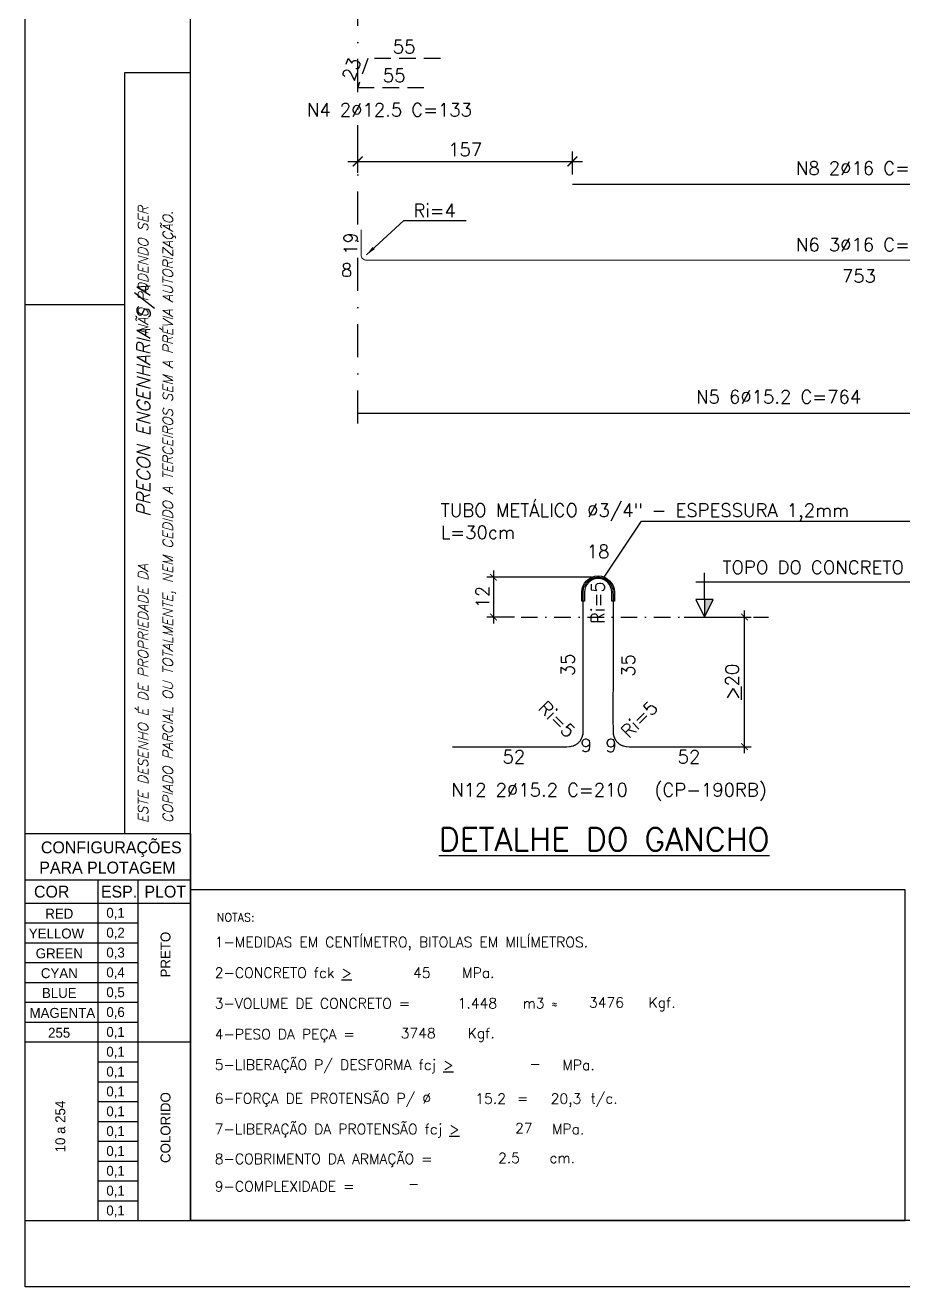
# Model space of a CAD drawing. Header units: centimetres. Extents: x 1658 to 6058, y 7825 to 9310.
# Drawn here: x 3958 to 4622, y 7825 to 8778 of the extents above; entities that cross this region are included whole.
import ezdxf
from ezdxf.enums import TextEntityAlignment as Align

# ---------------------------------------------------------------- set-up
doc = ezdxf.new("R2010")
doc.units = ezdxf.units.CM
doc.header["$LTSCALE"] = 50
doc.header["$MEASUREMENT"] = 0
doc.header["$PDMODE"] = 67
doc.linetypes.add('DASHDOT', pattern=[1, 0.5, -0.25, 0, -0.25])
doc.linetypes.add('HIDDEN', pattern=[0.375, 0.25, -0.125])
for name, color, linetype in [('COTAS-PRECON', 1, 'Continuous'), ('FERROS-PRECON', 4, 'Continuous'), ('FORMATO-PRECON', 2, 'Continuous'), ('HACHURAS-PRECON', 1, 'Continuous'), ('LINHA CENTRO-PRECON', 1, 'DASHDOT'), ('LINHA-01-PRECON', 1, 'Continuous'), ('LINHA-04-PRECON', 4, 'Continuous'), ('LINHA-05-PRECON', 5, 'Continuous'), ('NOTAS-PRECON', 2, 'Continuous'), ('X1', 2, 'Continuous')]:
    doc.layers.add(name, color=color, linetype=linetype)
doc.layers.add('EP - 4', color=4, linetype='Continuous', lineweight=13)
doc.styles.add('PRECON-ROMANS', font='romans.shx')
doc.styles.add('R-80C-100', font='simplex.shx', dxfattribs={"height": 20})
doc.styles.add('R-80C-50', font='simplex.shx', dxfattribs={"height": 10})
doc.styles.add('R060', font='ACENT.shx', dxfattribs={"height": 75})
doc.styles.add('ROMANS', font='ROMANS.SHX', dxfattribs={"oblique": 15, "height": 3})
doc.styles.get("Standard").update_dxf_attribs({"font": 'romans.shx'})
doc.dimstyles.new('ESC-0050', dxfattribs={"dimscale": 5, "dimtxt": 10, "dimasz": 1.5, "dimexe": 1.1, "dimexo": 2, "dimgap": 0.8, "dimtad": 1, "dimdec": 1, "dimzin": 12, "dimdsep": 46, "dimtxsty": 'R-80C-50', "dimblk": 'ARCHTICK', "dimcen": 2.5, "dimdle": 1.1, "dimclrd": 1, "dimclre": 1, "dimclrt": 3, "dimaunit": 1, "dimadec": 3, "dimazin": 0, "dimtfac": 1, "dimtdec": 1, "dimtmove": 0, "dimatfit": 3, "dimfxl": 1, "dimtolj": 1, "dimtzin": 0, "dimarcsym": 0})
doc.dimstyles.new('ESC50-25', dxfattribs={"dimscale": 50, "dimtxt": 0.2, "dimasz": 0.1, "dimexe": 0.1, "dimexo": 0.1, "dimgap": 0.065, "dimtad": 1, "dimdec": 1, "dimlfac": 0.5, "dimzin": 12, "dimdsep": 46, "dimtxsty": 'Standard', "dimblk": 'ARCHTICK', "dimcen": 0.09, "dimdle": 0.1, "dimclrd": 256, "dimclre": 256, "dimclrt": 2, "dimaunit": 1, "dimazin": 0, "dimtfac": 1, "dimtdec": 1, "dimtix": 1, "dimtmove": 1, "dimatfit": 3, "dimfxl": 1, "dimtolj": 1, "dimtzin": 0, "dimlwd": -1, "dimlwe": -1, "dimarcsym": 0})
doc.dimstyles.new('ESC50-50', dxfattribs={"dimscale": 50, "dimtxt": 0.2, "dimasz": 0.15, "dimexe": 0.15, "dimexo": 0.15, "dimgap": 0.08, "dimtad": 1, "dimdec": 1, "dimzin": 12, "dimdsep": 46, "dimtxsty": 'Standard', "dimblk": 'ARCHTICK', "dimcen": 0.09, "dimdle": 0.15, "dimclrd": 256, "dimclre": 256, "dimclrt": 2, "dimazin": 3, "dimtfac": 1, "dimtdec": 1, "dimtix": 1, "dimtmove": 2, "dimatfit": 2, "dimfxl": 0.15, "dimtolj": 1, "dimtzin": 0, "dimarcsym": 0})

# ---------------------------------------------------------------- blocks, each defined once
blk = doc.blocks.new('A$C0AF02B9D')
at = {"layer": 'FORMATO-PRECON', "color": 1}
for p, q in [((0, 585), (250, 585)), ((0, 0), (0, 585)), ((250, 585), (250, 0)), ((0, 480), (250, 480)), ((0, 450), (170.7, 450)), ((0, 420), (170.7, 420)), ((0, 390), (170.7, 390)), ((0, 360), (170.7, 360)), ((0, 330), (170.7, 330)), ((0, 300), (170.7, 300)), ((110.1, 240), (170.7, 240)), ((110.1, 210), (170.7, 210)), ((110.1, 180), (170.7, 180)), ((110.1, 150), (170.7, 150)), ((110.1, 150), (170.7, 150)), ((110.1, 120), (170.7, 120)), ((110.1, 120), (170.7, 120)), ((110.1, 90), (170.7, 90)), ((110.1, 90), (170.7, 90)), ((110.1, 60), (170.7, 60)), ((110.1, 60), (170.7, 60)), ((110.1, 30), (170.7, 30)), ((110.1, 30), (170.7, 30)), ((0, 0), (250, 0)), ((110.1, 0), (170.7, 0)), ((110.1, 0), (170.7, 0)), ((110.1, 0), (170.7, 0))]:
    blk.add_line(p, q, dxfattribs=at)
at = {"layer": 'FORMATO-PRECON'}
for p, q in [((0, 515), (250, 515)), ((110.1, 0), (110.1, 515)), ((170.7, 0), (170.7, 515)), ((0, 270), (250, 270))]:
    blk.add_line(p, q, dxfattribs=at)
at = {"layer": 'FORMATO-PRECON', "style": 'R060'}
for s, p in [('CONFIGURAÇÕES ', (133.4, 563.9)), ('PARA PLOTAGEM', (124.3, 533.7)), ('COR', (40, 497.3)), ('ESP.', (141.8, 497.3)), ('PLOT', (211.6, 497.3))]:
    blk.add_text(s, height=18, dxfattribs=at).set_placement(p, align=Align.MIDDLE)
at = {"layer": 'FORMATO-PRECON', "color": 1, "style": 'R060'}
for s, p in [('RED', (51.5, 464)), ('0,1', (136.5, 464)), ('YELLOW', (47.2, 434)), ('0,2', (136.5, 434)), ('GREEN', (51.5, 404)), ('0,3', (136.5, 404)), ('CYAN', (51.5, 374)), ('0,4', (136.5, 374)), ('BLUE', (51.5, 344)), ('0,5', (136.5, 344)), ('MAGENTA', (56.1, 314)), ('0,6', (136.5, 314)), ('255', (51.3, 284)), ('0,1', (136.5, 284)), ('0,1', (136.5, 254)), ('0,1', (136.5, 224)), ('0,1', (136.5, 194)), ('0,1', (136.5, 164)), ('0,1', (136.5, 134)), ('0,1', (136.5, 104)), ('0,1', (136.5, 74)), ('0,1', (136.5, 44)), ('0,1', (136.5, 14))]:
    blk.add_text(s, height=15, dxfattribs=at).set_placement(p, align=Align.MIDDLE)
for s, p in [('PRETO', (212, 402.1)), ('COLORIDO', (212, 140.6)), ('10 a 254', (53, 142.2))]:
    blk.add_text(s, height=15, rotation=90, dxfattribs=at).set_placement(p, align=Align.MIDDLE)
blk = doc.blocks.new('A$C432D58B7')
at = {"layer": 'LINHA-01-PRECON'}
blk.add_blockref('A$C0AF02B9D', (0, 0), dxfattribs=at)
blk = doc.blocks.new('A$C550964AD')
at = {"layer": 'LINHA-01-PRECON'}
blk.add_blockref('A$C432D58B7', (0, 0), dxfattribs=at)
blk = doc.blocks.new('A$C12EB5E76')
at = {"layer": 'FORMATO-PRECON', "color": 6}
blk.add_line((35.3, 3089.3), (35.3, 1939.3), dxfattribs=at)
at = {"layer": 'FORMATO-PRECON'}
for points in [[(-114.7, 1254.3), (-114.7, 4224.3), (4085.3, 4224.3), (4085.3, 1254.3)], [(135.3, 1939.3), (135.3, 3089.3), (35.3, 3089.3), (35.3, 1939.3)]]:
    blk.add_lwpolyline(points, close=True, dxfattribs=at)
at = {"layer": 'FORMATO-PRECON', "color": 6}
blk.add_lwpolyline([(135.3, 1354.3), (135.3, 4124.3), (3985.3, 4124.3), (3985.3, 1354.3)], close=True, dxfattribs=at)
at = {"layer": 'FORMATO-PRECON'}
blk.add_lwpolyline([(-114.7, 2739.3), (35.3, 2739.3)], dxfattribs=at)
at = {"layer": 'LINHA-05-PRECON'}
blk.add_blockref('A$C550964AD', (-114.7, 1354.3), dxfattribs=at)
at = {"layer": 'FORMATO-PRECON', "style": 'ROMANS', "oblique": 15}
for s, p in [('ESTE DESENHO É DE PROPRIEDADE DA                            NÃO PODENDO SER', (70.9, 1955.1)), ('COPIADO PARCIAL OU TOTALMENTE, NEM CEDIDO A TERCEIROS SEM A PRÉVIA AUTORIZAÇÃO.', (108.3, 1955.1))]:
    blk.add_text(s, height=15, rotation=90, dxfattribs=at).set_placement(p)
at = {"layer": 'FORMATO-PRECON', "color": 3, "style": 'ROMANS', "oblique": 15}
blk.add_text('PRECON ENGENHARIA S/A', height=20, rotation=90, dxfattribs=at).set_placement((74, 2418.3))
blk = doc.blocks.new('NOTAS')
at = {"layer": 'NOTAS-PRECON', "color": 3, "style": 'ROMANS'}
blk.add_text('NOTAS:', height=11.93, dxfattribs=at).set_placement((9112.7, 411.6))
at = {"layer": 'NOTAS-PRECON', "style": 'ROMANS'}
for s, height, p in [('1-MEDIDAS EM CENTÍMETRO, BITOLAS EM MILÍMETROS. ', 14.918, (9109.9, 374)), ('2-CONCRETO fck %%U>%%U ', 14.918, (9109.9, 329.3)), ('3-VOLUME DE CONCRETO =', 14.918, (9109.9, 284.5)), ('≈ ', 14.92, (9601.3, 284.5)), ('4-PESO DA PEÇA =', 14.918, (9109.9, 239.7)), ('5-LIBERAÇÃO P/ DESFORMA fcj %%U>', 14.918, (9109.9, 195)), ('6-FORÇA DE PROTENSÃO P/ %%C', 14.918, (9109.8, 145.9)), ('=', 14.9, (9550.9, 145.9)), ('t/c.', 14.92, (9658.1, 145.9)), ('7-LIBERAÇÃO DA PROTENSÃO fcj %%U>', 14.918, (9109.8, 101.2)), ('MPa.', 14.92, (9601.8, 101.2)), ('8-COBRIMENTO DA ARMAÇÃO =', 14.918, (9109.9, 57.6)), ('9-COMPLEXIDADE =', 14.918, (9109.9, 17.6))]:
    blk.add_text(s, height=height, dxfattribs=at).set_placement(p)
at = {"layer": 'NOTAS-PRECON', "color": 2, "style": 'PRECON-ROMANS'}
for s, p in [('   MPa.', (9477.7, 336.7)), ('m3', (9575.1, 292.2)), ('Kgf.', (9762.6, 293.3)), ('Kgf.', (9498.6, 248.6)), ('MPa.', (9640.7, 202.1)), ('cm.', (9616.9, 66.5))]:
    blk.add_text(s, height=14.92, dxfattribs=at).set_placement(p, align=Align.MIDDLE_CENTER)
at = {"layer": 'NOTAS-PRECON', "color": 2, "style": 'PRECON-ROMANS', "flags": 8}
for tag, p in [('A', (9412.1, 336.7)), ('B', (9493.1, 292.2)), ('C', (9681.4, 293.3)), ('D', (9406.7, 248.6)), ('E', (9577.4, 203.8)), ('F', (9512.4, 153)), ('G', (9622.3, 153)), ('H', (9560.8, 110)), ('I', (9539.2, 66.5))]:
    blk.add_attdef(tag, text='', height=14.9, dxfattribs=at).set_placement(p, align=Align.MIDDLE_CENTER)
at = {"layer": 'NOTAS-PRECON', "color": 2, "style": 'PRECON-ROMANS'}
blk.add_attdef('J', (9391.7, 21.3), '', height=14.9, dxfattribs=at)
blk = doc.blocks.new('*D103')
at = {"layer": 'Defpoints', "color": 0, "transparency": 16777216}
for p in [(4217.17, 8753.21), (4209.64, 8731.48), (4209.64, 8731.48)]:
    blk.add_point(p, dxfattribs=at)
at = {"layer": 'COTAS-PRECON', "color": 2, "transparency": 16777216, "insert": (4204.9, 8745.3), "char_height": 10, "attachment_point": 5, "rotation": 70.88169}
blk.add_mtext('\\A1;23', dxfattribs=at)
blk = doc.blocks.new('_ArchTick')
at = {"color": 0, "linetype": 'ByBlock', "const_width": 0.15}
blk.add_lwpolyline([(-0.5, -0.5), (0.5, 0.5)], dxfattribs=at)
blk = doc.blocks.new('*D104')
at = {"layer": 'Defpoints', "color": 0, "transparency": 16777216}
for p in [(4217.17, 8753.21), (4272.17, 8753.21), (4272.17, 8753.21)]:
    blk.add_point(p, dxfattribs=at)
at = {"layer": 'COTAS-PRECON', "color": 2, "transparency": 16777216, "insert": (4244.67, 8762.21), "char_height": 10, "attachment_point": 5}
blk.add_mtext('\\A1;55', dxfattribs=at)
blk = doc.blocks.new('*D105')
at = {"layer": 'Defpoints', "color": 0, "transparency": 16777216}
for p in [(4209.64, 8731.48), (4209.64, 8731.48), (4264.64, 8731.48)]:
    blk.add_point(p, dxfattribs=at)
at = {"layer": 'COTAS-PRECON', "color": 2, "transparency": 16777216, "insert": (4237.14, 8740.48), "char_height": 10, "attachment_point": 5}
blk.add_mtext('\\A1;55', dxfattribs=at)
blk = doc.blocks.new('*D116')
at = {"layer": 'Defpoints', "color": 0, "transparency": 16777216}
for p in [(4212.14, 8623.92), (4212.14, 8623.92), (4212.14, 8604.92)]:
    blk.add_point(p, dxfattribs=at)
at = {"layer": 'COTAS-PRECON', "color": 2, "transparency": 16777216, "insert": (4204.17, 8613.41), "char_height": 10, "attachment_point": 5, "rotation": 90}
blk.add_mtext('\\A1;19', dxfattribs=at)
blk = doc.blocks.new('*D117')
at = {"layer": 'Defpoints', "color": 0, "transparency": 16777216}
for p in [(4218.14, 8600.92), (4971.14, 8600.92, 96721), (4971.14, 8582.8)]:
    blk.add_point(p, dxfattribs=at)
at = {"layer": 'COTAS-PRECON', "color": 2, "transparency": 16777216, "insert": (4588.39, 8588.91), "char_height": 10, "attachment_point": 5}
blk.add_mtext('\\A1;753', dxfattribs=at)
blk = doc.blocks.new('*D170')
at = {"layer": 'COTAS-PRECON', "lineweight": -2}
for p, q in [((4209.64, 8666.87), (4209.64, 8683)), ((4371.89, 8665.74), (4371.89, 8683)), ((4202.14, 8675.5), (4379.39, 8675.5))]:
    blk.add_line(p, q, dxfattribs=at)
at = {"layer": 'Defpoints', "color": 0}
for p in [(4371.89, 8675.5), (4209.64, 8659.37), (4371.89, 8658.24)]:
    blk.add_point(p, dxfattribs=at)
at = {"layer": 'COTAS-PRECON', "lineweight": -2, "xscale": 7.5, "yscale": 7.5, "zscale": 7.5, "rotation": 180}
blk.add_blockref('_ArchTick', (4209.64, 8675.5), dxfattribs=at)
at = {"layer": 'COTAS-PRECON', "lineweight": -2, "xscale": 7.5, "yscale": 7.5, "zscale": 7.5}
blk.add_blockref('_ArchTick', (4371.89, 8675.5), dxfattribs=at)
at = {"layer": 'COTAS-PRECON', "color": 2, "insert": (4290.76, 8684.5), "char_height": 10, "attachment_point": 5}
blk.add_mtext('\\A1;157', dxfattribs=at)
blk = doc.blocks.new('*D184')
at = {"layer": 'COTAS-PRECON'}
for p, q in [((4501.81, 8228.16), (4501.81, 8336.16)), ((4456.24, 8331.16), (4506.81, 8331.16)), ((4456.24, 8233.16), (4506.81, 8233.16))]:
    blk.add_line(p, q, dxfattribs=at)
at = {"layer": 'Defpoints', "color": 0}
for p in [(4451.24, 8331.16), (4501.81, 8331.16), (4451.24, 8233.16)]:
    blk.add_point(p, dxfattribs=at)
at = {"layer": 'COTAS-PRECON', "xscale": 5, "yscale": 5, "zscale": 5}
for p, rotation in [((4501.81, 8331.16), 90), ((4501.81, 8233.16), 270)]:
    blk.add_blockref('_ArchTick', p, dxfattribs=dict(at, rotation=rotation))
at = {"layer": 'COTAS-PRECON', "color": 2, "insert": (4492.56, 8282.16), "char_height": 10, "attachment_point": 5, "rotation": 90}
blk.add_mtext('\\A1;{\\L>}20', dxfattribs=at)
blk = doc.blocks.new('*D185')
at = {"layer": 'Defpoints', "color": 0}
for p in [(4380.97, 8343.2), (4379.97, 8244.43), (4380.97, 8244.43)]:
    blk.add_point(p, dxfattribs=at)
at = {"layer": 'COTAS-PRECON', "color": 2, "insert": (4368.42, 8294.98), "char_height": 10, "attachment_point": 5, "rotation": 90}
blk.add_mtext('\\A1;35', dxfattribs=at)
blk = doc.blocks.new('*D186')
at = {"layer": 'Defpoints', "color": 0}
for p in [(4413.78, 8233.16), (4413.78, 8233.16), (4501.81, 8233.16)]:
    blk.add_point(p, dxfattribs=at)
at = {"layer": 'COTAS-PRECON', "color": 2, "insert": (4459.93, 8225.5), "char_height": 10, "attachment_point": 5}
blk.add_mtext('\\A1;52', dxfattribs=at)
blk = doc.blocks.new('*D187')
at = {"layer": 'Defpoints', "color": 0}
for p in [(4281.24, 8233.16), (4368.7, 8233.16), (4368.7, 8233.16)]:
    blk.add_point(p, dxfattribs=at)
at = {"layer": 'COTAS-PRECON', "color": 2, "insert": (4327.61, 8225.56), "char_height": 10, "attachment_point": 5}
blk.add_mtext('\\A1;52', dxfattribs=at)
blk = doc.blocks.new('*D188')
at = {"layer": 'Defpoints', "color": 0}
for p in [(4401.51, 8343.2), (4401.51, 8244.43), (4402.51, 8244.43)]:
    blk.add_point(p, dxfattribs=at)
at = {"layer": 'COTAS-PRECON', "color": 2, "insert": (4414.06, 8294.51), "char_height": 10, "attachment_point": 5, "rotation": 90}
blk.add_mtext('\\A1;35', dxfattribs=at)
blk = doc.blocks.new('*D189')
at = {"layer": 'COTAS-PRECON'}
for p, q in [((4312.13, 8366.2), (4312.13, 8326.16)), ((4386.24, 8361.2), (4307.13, 8361.2)), ((4328.03, 8331.16), (4307.13, 8331.16))]:
    blk.add_line(p, q, dxfattribs=at)
at = {"layer": 'Defpoints', "color": 0}
for p in [(4391.24, 8361.2), (4312.13, 8331.16), (4333.03, 8331.16)]:
    blk.add_point(p, dxfattribs=at)
at = {"layer": 'COTAS-PRECON', "xscale": 5, "yscale": 5, "zscale": 5}
for p, rotation in [((4312.13, 8361.2), 90), ((4312.13, 8331.16), 270)]:
    blk.add_blockref('_ArchTick', p, dxfattribs=dict(at, rotation=rotation))
at = {"layer": 'COTAS-PRECON', "color": 2, "insert": (4303.88, 8346.18), "char_height": 10, "attachment_point": 5, "rotation": 90}
blk.add_mtext('\\A1;12', dxfattribs=at)

msp = doc.modelspace()

# ---------------------------------------------------------------- hatches: boundary and pattern name
at = {"layer": 'HACHURAS-PRECON'}
msp.add_hatch(color=256, dxfattribs=at).paths.add_polyline_path([(4471.642, 8344.488), (4478.306, 8344.488), (4471.642, 8331.16)])

# ---------------------------------------------------------------- linework, layer by layer
at = {"layer": 'COTAS-PRECON', "linetype": 'DASHDOT'}
msp.add_line((4209.638, 8477.485), (4209.638, 9235.068), dxfattribs=at)
at = {"layer": 'EP - 4'}
msp.add_lwpolyline([(4971.138, 8600.918), (4216.138, 8600.918, -0.4142136), (4212.138, 8604.918), (4212.138, 8623.918)], format="xyb", dxfattribs=at)
at = {"layer": 'FORMATO-PRECON', "color": 6}
msp.add_lwpolyline([(4083.357, 7874.924), (4623.357, 7874.924), (4623.357, 8124.924), (4083.357, 8124.924)], close=True, dxfattribs=at)
at = {"layer": 'HACHURAS-PRECON'}
msp.add_line((4471.642, 8344.488), (4471.642, 8331.16), dxfattribs=at)
at = {"layer": 'LINHA CENTRO-PRECON', "color": 1, "ltscale": 0.5}
msp.add_line((4333.029, 8331.16), (4520.078, 8331.16), dxfattribs=at)
at = {"layer": 'LINHA-01-PRECON'}
for p, q in [((4471.642, 8344.145), (4471.642, 8364.48)), ((4464.978, 8357.816), (4633.498, 8357.816)), ((4478.306, 8344.488), (4464.978, 8344.488)), ((4464.978, 8344.488), (4471.642, 8331.16)), ((4471.642, 8331.16), (4478.306, 8344.488))]:
    msp.add_line(p, q, dxfattribs=at)
msp.add_lwpolyline([(4403.511, 8343.2), (4401.511, 8343.2), (4401.511, 8349.93, 1), (4380.971, 8349.93), (4380.971, 8343.2), (4378.971, 8343.2), (4378.971, 8349.93, -1), (4403.511, 8349.93)], format="xyb", close=True, dxfattribs=at)
at = {"layer": 'LINHA-04-PRECON'}
for p, q in [((4371.888, 8658.243), (4811.388, 8658.243, 96721)), ((4209.638, 8485.331), (4973.638, 8485.331, 96721))]:
    msp.add_line(p, q, dxfattribs=at)
at = {"layer": 'LINHA-04-PRECON', "linetype": 'HIDDEN'}
msp.add_lwpolyline([(4272.171, 8753.215), (4217.171, 8753.215), (4209.638, 8731.483), (4264.638, 8731.483)], dxfattribs=at)
at = {"layer": 'LINHA-04-PRECON', "color": 4, "linetype": 'Continuous'}
msp.add_rational_spline([(4281.241, 8233.16), (4339.971, 8233.16), (4368.701, 8233.16), (4373.369, 8233.16), (4376.67, 8236.461), (4379.971, 8239.762), (4379.971, 8244.43), (4379.971, 8325.16), (4379.971, 8349.93), (4379.971, 8354.598), (4383.272, 8357.899), (4386.573, 8361.2), (4391.241, 8361.2), (4395.909, 8361.2), (4399.21, 8357.899), (4402.511, 8354.598), (4402.511, 8349.93), (4402.511, 8325.16), (4402.511, 8244.43), (4402.511, 8239.762), (4405.812, 8236.461), (4409.113, 8233.16), (4413.781, 8233.16), (4442.511, 8233.16), (4501.241, 8233.16)], [1, 1, 1, 0.923879532511, 1, 0.923879532511, 1, 1, 1, 0.923879532511, 1, 0.923879532511, 1, 0.923879532511, 1, 0.923879532511, 1, 1, 1, 0.923879532511, 1, 0.923879532511, 1, 1, 1], degree=2, knots=[0, 0, 0, 1, 1, 1.7853982, 1.7853982, 2.5707963, 2.5707963, 3.5707963, 3.5707963, 4.3561945, 4.3561945, 5.1415927, 5.1415927, 5.9269908, 5.9269908, 6.712389, 6.712389, 7.712389, 7.712389, 8.4977871, 8.4977871, 9.2831853, 9.2831853, 10.2831853, 10.2831853, 10.2831853], dxfattribs=at)

# ---------------------------------------------------------------- block references
at = {"layer": 'COTAS-PRECON', "xscale": 0.5000000000000071, "yscale": 0.5000000000000071, "zscale": 0.5000000000000071}
msp.add_blockref('A$C12EB5E76', (4015.702, 7197.786), dxfattribs=at)
at = {"layer": 'LINHA-01-PRECON', "color": 2}
ref = msp.add_blockref('NOTAS', (-617.139, 7887.853), dxfattribs=dict(at, xscale=0.5179736842118017, yscale=0.5179736842118017, zscale=0.5179736842118017))
ref.add_attrib('A', '45', dxfattribs={"layer": 'NOTAS-PRECON', "color": 2, "height": 7.7271, "style": 'PRECON-ROMANS'}).set_placement((4258.076, 8062.262), align=Align.MIDDLE_CENTER)
ref.add_attrib('B', '1.448', dxfattribs={"layer": 'NOTAS-PRECON', "color": 2, "height": 7.7271, "style": 'PRECON-ROMANS'}).set_placement((4300.02, 8039.205), align=Align.MIDDLE_CENTER)
ref.add_attrib('C', '3476', dxfattribs={"layer": 'NOTAS-PRECON', "color": 2, "height": 7.7271, "style": 'PRECON-ROMANS'}).set_placement((4397.567, 8039.779), align=Align.MIDDLE_CENTER)
ref.add_attrib('D', '3748', dxfattribs={"layer": 'NOTAS-PRECON', "color": 2, "height": 7.7271, "style": 'PRECON-ROMANS'}).set_placement((4255.304, 8016.598), align=Align.MIDDLE_CENTER)
ref.add_attrib('E', '-', dxfattribs={"layer": 'NOTAS-PRECON', "color": 2, "height": 7.727, "style": 'PRECON-ROMANS'}).set_placement((4343.714, 7993.417), align=Align.MIDDLE_CENTER)
ref.add_attrib('F', '15.2', dxfattribs={"layer": 'NOTAS-PRECON', "color": 2, "height": 7.7271, "style": 'PRECON-ROMANS'}).set_placement((4310.043, 7967.117), align=Align.MIDDLE_CENTER)
ref.add_attrib('G', '20,3', dxfattribs={"layer": 'NOTAS-PRECON', "color": 2, "height": 7.7271, "style": 'PRECON-ROMANS'}).set_placement((4366.982, 7967.117), align=Align.MIDDLE_CENTER)
ref.add_attrib('H', '27', dxfattribs={"layer": 'NOTAS-PRECON', "color": 2, "height": 7.7271, "style": 'PRECON-ROMANS'}).set_placement((4335.128, 7944.812), align=Align.MIDDLE_CENTER)
ref.add_attrib('I', '2.5', dxfattribs={"layer": 'NOTAS-PRECON', "color": 2, "height": 7.7271, "style": 'PRECON-ROMANS'}).set_placement((4323.912, 7922.274), align=Align.MIDDLE_CENTER)
ref.add_attrib('J', '-', (4247.539, 7898.895), dxfattribs={"layer": 'NOTAS-PRECON', "color": 2, "height": 7.727, "style": 'PRECON-ROMANS'})

# ---------------------------------------------------------------- texts
at = {"color": 2, "char_height": 10, "attachment_point": 5}
for s, insert in [('\\A1;\\pxql;TUBO METÁLICO %%C3/4" - ESPESSURA 1,2mm\\PL=30cm', (4426.623, 8403.508)), ('\\A1;18', (4391.241, 8380.752)), ('\\A1;TOPO DO CONCRETO', (4553.786, 8368.711)), ('\\A1;9', (4382.25, 8234.16)), ('\\A1;9', (4401.095, 8234.057))]:
    msp.add_mtext(s, dxfattribs=dict(at, insert=insert))
at = {"color": 2, "insert": (4391.092, 8342.045), "char_height": 10, "width": 86.55327, "attachment_point": 5, "rotation": 90}
msp.add_mtext('\\A1;Ri=5', dxfattribs=at)
at = {"layer": 'COTAS-PRECON', "color": 2, "style": 'R-80C-100'}
for s, p in [('Ri=4', (4251.673, 8633.351)), ('8', (4196.95, 8588.425))]:
    msp.add_text(s, height=10, dxfattribs=at).set_placement(p)
at = {"layer": 'FERROS-PRECON', "color": 2, "linetype": 'Continuous', "char_height": 10, "width": 58.57143}
for insert, attachment_point, rotation in [((4375.031, 8245.952), 3, 315), ((4407.452, 8245.952), 1, 45)]:
    msp.add_mtext('Ri=5', dxfattribs=dict(at, insert=insert, attachment_point=attachment_point, rotation=rotation))
at = {"layer": 'LINHA-01-PRECON', "color": 2, "attachment_point": 5}
for s, insert, char_height in [('\\A1;(CP-190RB)', (4476.266, 8198.825), 10), ('\\A1;{\\L\\C4;DETALHE DO GANCHO}', (4395.869, 8163.18), 17.5)]:
    msp.add_mtext(s, dxfattribs=dict(at, insert=insert, char_height=char_height))
at = {"layer": 'X1', "style": 'PRECON-ROMANS'}
for s, p in [('N4 2%%C12.5 C=133', (4171.218, 8709.536)), ('N5 6%%C15.2 C=764', (4465.303, 8492.618))]:
    msp.add_text(s, height=10, dxfattribs=at).set_placement(p)
at = {"layer": 'X1', "style": 'ROMANS'}
for s, p in [('N8 2%%C16 C=450', (4596.639, 8665.484)), ('N6 3%%C16 C=780', (4596.639, 8607.631)), ('N12 2%%C15.2 C=210', (4347.018, 8195.479))]:
    msp.add_text(s, height=10, dxfattribs=at).set_placement(p, align=Align.CENTER)

# ---------------------------------------------------------------- dimensions: what is measured, and where the dimension line sits
at = {"layer": 'COTAS-PRECON'}
for p1, p2, picture, middle in [((4217.171, 8753.215), (4272.171, 8753.215), '*D104', (4244.671, 8762.215)), ((4217.171, 8753.215), (4209.638, 8731.483), '*D103', (4204.901, 8745.297)), ((4264.638, 8731.483), (4209.638, 8731.483), '*D105', (4237.138, 8740.483))]:
    dim = msp.add_aligned_dim(p1=p1, p2=p2, distance=0, dimstyle='ESC50-50', override={"dimse1": 1, "dimse2": 1, "dimsd1": 1, "dimsd2": 1}, dxfattribs=at)
    dim.commit()
    dim.dimension.update_dxf_attribs({"geometry": picture, "text_midpoint": middle})
for base, p1, p2, text, dimstyle, override, picture, middle in [((4371.888, 8675.501), (4209.638, 8659.369), (4371.888, 8658.243), '157', 'ESC50-50', {"dimtxsty": 'Standard', "dimtmove": 0}, '*D170', (4290.763, 8675.501)), ((4413.781, 8233.16), (4501.811, 8233.16), (4413.781, 8233.16), '52', 'ESC50-25', {"dimtxsty": 'Standard', "dimse1": 1, "dimse2": 1, "dimsd1": 1, "dimsd2": 1, "dimtmove": 2}, '*D186', (4459.934, 8225.499))]:
    dim = msp.add_linear_dim(base=base, p1=p1, p2=p2, text=text, dimstyle=dimstyle, override=override, dxfattribs=at)
    dim.commit()
    dim.dimension.update_dxf_attribs({"geometry": picture, "text_midpoint": middle, "dimtype": 160})
dim = msp.add_linear_dim(base=(4212.138, 8623.918), p1=(4212.138, 8604.918), p2=(4212.138, 8623.918), angle=90, dimstyle='ESC50-50', override={"dimse1": 1, "dimse2": 1, "dimsd1": 1, "dimsd2": 1}, dxfattribs=at)
dim.commit()
dim.dimension.update_dxf_attribs({"geometry": '*D116', "text_midpoint": (4204.171, 8613.415), "dimtype": 160})
dim = msp.add_linear_dim(base=(4971.138, 8582.799), p1=(4218.138, 8600.918), p2=(4971.138, 8600.918, 96721), dimstyle='ESC50-50', override={"dimse1": 1, "dimse2": 1, "dimsd1": 1, "dimsd2": 1}, dxfattribs=at)
dim.commit()
dim.dimension.update_dxf_attribs({"geometry": '*D117', "text_midpoint": (4588.388, 8588.911), "dimtype": 160})
dim = msp.add_linear_dim(base=(4312.132, 8331.16), p1=(4391.241, 8361.2), p2=(4333.029, 8331.16), angle=90, text='12', dimstyle='ESC50-25', dxfattribs=at)
dim.commit()
dim.dimension.update_dxf_attribs({"geometry": '*D189', "text_midpoint": (4312.132, 8346.18), "dimtype": 160})
for base, p1, p2, angle, text, override, picture, middle in [((4380.971, 8244.43), (4380.971, 8343.2), (4379.971, 8244.43), 90, '35', {"dimse1": 1, "dimse2": 1, "dimsd1": 1, "dimsd2": 1, "dimtmove": 2}, '*D185', (4368.418, 8294.983)), ((4401.511, 8244.43), (4401.511, 8343.2), (4402.511, 8244.43), 90, '35', {"dimse1": 1, "dimse2": 1, "dimsd1": 1, "dimsd2": 1, "dimtmove": 2}, '*D188', (4414.065, 8294.514)), ((4368.701, 8233.16), (4281.241, 8233.16), (4368.701, 8233.16), 180, '52', {"dimtxsty": 'Standard', "dimse1": 1, "dimse2": 1, "dimsd1": 1, "dimsd2": 1, "dimtmove": 2}, '*D187', (4327.613, 8225.557))]:
    dim = msp.add_linear_dim(base=base, p1=p1, p2=p2, angle=angle, text=text, dimstyle='ESC50-25', override=override, dxfattribs=at)
    dim.commit()
    dim.dimension.update_dxf_attribs({"geometry": picture, "text_midpoint": middle, "dimtype": 160})
dim = msp.add_linear_dim(base=(4501.811, 8331.16), p1=(4451.241, 8233.16), p2=(4451.241, 8331.16), angle=90, text='{\\L>}20', dimstyle='ESC50-25', dxfattribs=at)
dim.commit()
dim.dimension.update_dxf_attribs({"geometry": '*D184', "text_midpoint": (4492.561, 8282.16)})

# ---------------------------------------------------------------- leaders
msp.add_leader([(4216.138, 8604.918), (4244.46, 8630.949), (4291.645, 8630.949)], dimstyle='ESC-0050', override={"dimgap": 0.8, "dimtad": 0}, dxfattribs=at)
at = {"layer": 'LINHA-01-PRECON'}
msp.add_leader([(4395.909, 8361.2), (4423.974, 8403.508), (4782.728, 8403.508)], dimstyle='ESC50-50', override={"dimscale": 1, "dimtad": 0}, dxfattribs=at)

doc.saveas('drawing.dxf')
